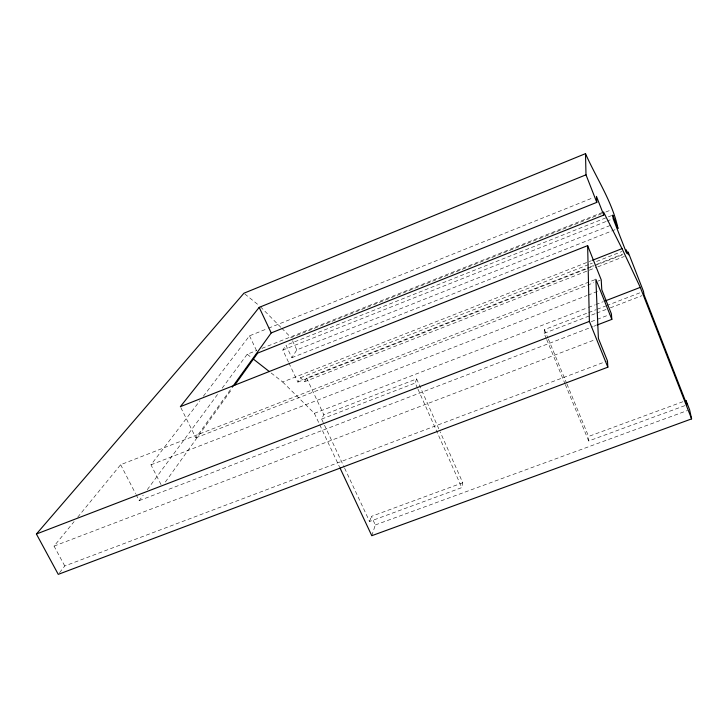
<?xml version="1.0" encoding="UTF-8"?>
<svg xmlns="http://www.w3.org/2000/svg" width="728" height="728" viewBox="0 0 728 728"><rect width="100%" height="100%" fill="white"/><g stroke="black" fill="none" stroke-linecap="round" stroke-linejoin="round"><path stroke-width="0.55" stroke-dasharray="3.64 2.73" d="M546.3 338.566L544.135 333.342L544.444 329.62L587.642 312.949M344.653 468.231L369.596 521.494L461.789 487.614L462.771 482.755L440.158 431.877M371.79 535.708L375.32 524.961L371.326 516.416L462.771 482.755M369.596 521.494L371.326 516.416M417.526 388.188L415.224 383.01L416.625 378.924L323.796 414.733L321.63 419.064L324.024 424.187M288.934 363.072L297.87 382.091L300.427 377.741L304.559 381.727L306.661 378.087L588.998 267.349M611.711 215.534L286.013 345.263L291.837 357.703L296.796 349.886L610.974 225.161M288.47 362.071L282.828 350.059L286.013 345.263M180.863 407.671L195.85 437.828L231.549 388.142M165.365 482L231.986 388.989M136.091 494.658L139.184 500.646L143.234 495.158M147.284 489.662L218.828 392.692M222.204 388.124L247.183 354.272L256.666 350.486M161.052 484.62L150.969 464.819L199.9 400.773M203.339 396.26L249.513 335.826L267.44 328.619M59.56 572.681L64.765 565.975L606.406 361.316M64.765 565.975L54.045 546.109L74.101 521.603M77.678 517.226L120.648 464.71L595.859 279.325M268.495 328.191L593.293 197.661M261.944 348.375L603.53 211.984M601.61 213.695L291.082 337.637L281.645 328.128M605.832 212.012L611.111 209.901M282.828 350.059L605.76 221.603M606.806 221.185L611.029 219.501M291.837 357.703L615.879 229.356M271.153 372.991L282.701 382.009L591.373 260.688M300.427 377.741L589.152 264.382M590.208 263.973L592.319 263.145M596.55 261.479L621.93 251.515M590.062 266.93L596.405 264.446M597.461 264.027L622.84 254.081M297.87 382.091L586.44 268.932M587.505 268.514L593.848 266.029M594.903 265.62L622.385 254.836M304.559 381.727L596.76 267.249M597.815 266.839L624.287 256.465M195.85 437.828L593.811 282.719M598.043 281.072L600.163 280.244M150.969 464.819L586.977 295.523M588.033 295.113L598.616 291M282.701 382.009L314.36 413.34L587.378 307.817M588.433 307.407L594.785 304.95M595.841 304.541L603.248 301.683M588.697 312.539L596.068 309.7M597.124 309.291L605.56 306.042M606.606 305.633L640.331 292.629M321.63 419.064L415.224 383.01M544.135 333.342L595.668 313.486M596.723 313.086L606.187 309.436M610.392 307.817L641.95 295.659M591.273 321.649L609.281 314.724M139.184 500.646L592.747 326.681M593.811 326.281L595.932 325.462M54.045 546.109L595.222 339.63M684.848 405.651L588.679 440.995L588.606 436.436L683.92 401.346M375.32 524.961L687.478 410.519M247.183 354.272L251.624 357.739M244.781 293.939L259.641 305.942M260.424 306.743L280.862 327.336M120.648 464.71L135.581 493.657M249.513 335.826L256.747 351.051M314.36 413.34L339.457 466.812M306.661 378.087L323.796 414.733M324.506 425.216L344.171 467.203M292.51 340.704L296.796 349.886M417.99 389.225L461.789 487.614M416.625 378.924L439.694 430.839M544.444 329.62L547.902 337.992M548.339 339.039L566.52 383.028M566.957 384.075L588.606 436.436M546.728 339.612L564.892 383.51M565.328 384.557L588.679 440.995"/><path stroke-width="1.09" d="M232.214 387.223L271.216 332.933L596.796 202.366L596.45 196.387L603.767 215.06L257.712 353.08L234.625 385.312M611.829 319.365L595.859 279.325L598.398 338.411L607.471 360.915L607.844 367.185L58.258 574.356L36.4 534.015L243.907 293.229L585.503 153.644L585.995 174.82L259.186 307.371L180.362 406.661L587.633 245.636L601.219 279.834L601.792 289.771L611.402 313.904L611.829 319.365L596.987 325.061M592.428 260.278L622.03 248.639L640.285 287.369L691.6 418.891L371.79 535.708L339.94 467.84M605.368 300.864L640.285 287.369M36.4 534.015L589.38 321.403L587.633 245.636M253.399 359.122L269.378 371.608M622.03 248.639L603.53 211.984L603.767 215.06M585.503 153.644C596.396 178.424 612.503 201.893 617.99 228.519L612.767 215.115L613.14 218.664L626.608 253.18L626.162 249.85L628.519 254.809L628.128 252.006L643.488 291.409L644.053 294.849L686.959 404.877L686.04 400.564L689.607 409.737L691.6 418.891M259.186 307.371L271.216 332.933M589.38 321.403L607.844 367.185M585.995 174.82L596.796 202.366"/></g></svg>
